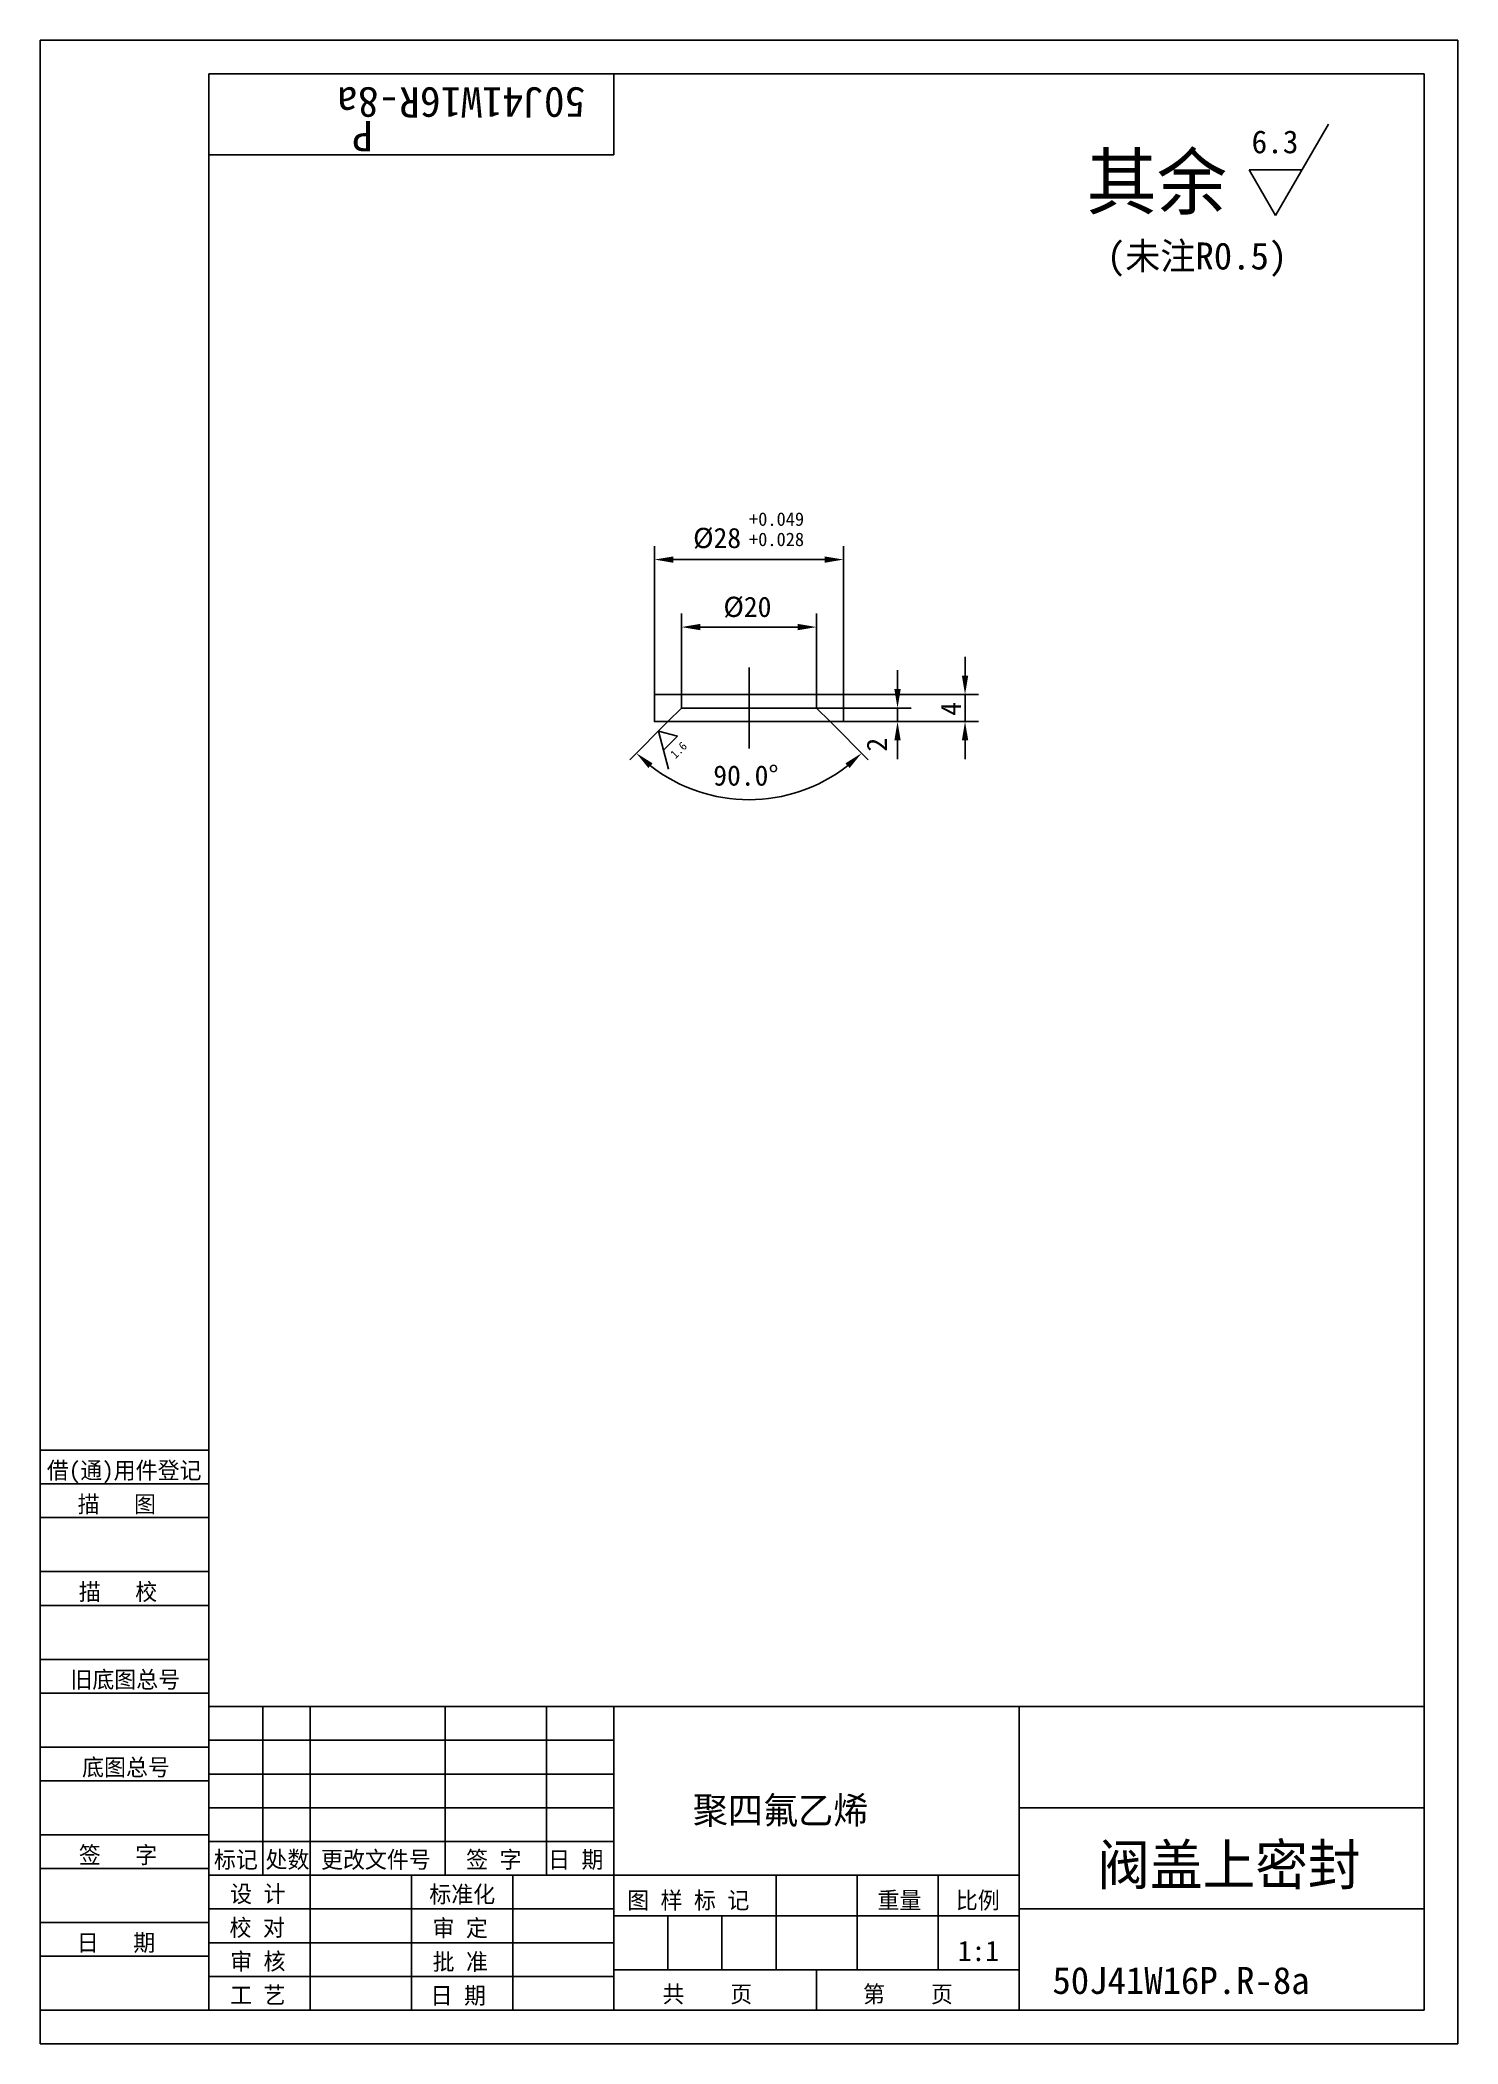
# Model space of a CAD drawing. Header units: metres. Extents: x 0 to 210, y 0 to 297.
import ezdxf

# ---------------------------------------------------------------- set-up
doc = ezdxf.new("R2010")
doc.units = ezdxf.units.M
for name, color, linetype in [('C', 6, 'Continuous'), ('D', 1, 'Continuous'), ('FL', 5, 'Continuous'), ('T', 7, 'Continuous'), ('TL', 4, 'Continuous')]:
    doc.layers.add(name, color=color, linetype=linetype)

# ---------------------------------------------------------------- blocks, each defined once
blk = doc.blocks.new('TUKUN4')
at = {"layer": 'FL'}
for p, q in [((0, 297), (0, 0)), ((210, 297), (0, 297)), ((210, 0), (210, 297)), ((0, 78), (25, 78)), ((0, 70), (25, 70)), ((0, 65), (25, 65)), ((0, 57), (25, 57)), ((0, 52), (25, 52)), ((33, 25), (33, 50)), ((40, 5), (40, 50)), ((60, 25), (60, 50)), ((75, 25), (75, 50)), ((25, 45), (85, 45)), ((0, 44), (25, 44)), ((0, 39), (25, 39)), ((25, 40), (85, 40)), ((25, 35), (85, 35)), ((0, 31), (25, 31)), ((25, 30), (85, 30)), ((0, 26), (25, 26)), ((70, 5), (70, 25)), ((0, 18), (25, 18)), ((25, 20), (85, 20)), ((25, 15), (85, 15)), ((0, 13), (25, 13)), ((25, 10), (85, 10)), ((0, 0), (210, 0))]:
    blk.add_line(p, q, dxfattribs=at)
at = {"layer": 'TL'}
for p, q in [((25, 5), (25, 292)), ((205, 292), (25, 292)), ((85, 292), (85, 280)), ((205, 5), (205, 292)), ((85, 280), (25, 280)), ((0, 88), (25, 88)), ((0, 83), (25, 83)), ((205, 50), (25, 50)), ((85, 5), (85, 50)), ((145, 5), (145, 50)), ((205, 35), (145, 35)), ((145, 25), (25, 25)), ((55, 5), (55, 25)), ((109, 11), (109, 25)), ((121, 11), (121, 25)), ((133, 11), (133, 25)), ((85, 19), (145, 19)), ((93, 11), (93, 19)), ((101, 11), (101, 19)), ((205, 20), (145, 20)), ((145, 11), (85, 11)), ((115, 5), (115, 11)), ((0, 5), (205, 5))]:
    blk.add_line(p, q, dxfattribs=at)
at = {"layer": 'T'}
for s, p in [('借(通)用件登记', (1, 83.76)), ('描   图', (5.56, 78.76)), ('描   校', (5.74, 65.76)), ('旧底图总号', (4.49, 52.76)), ('底图总号', (6.22, 39.76)), ('签   字', (5.74, 26.76)), ('标记', (25.75, 26.07)), ('处数', (33.38, 26.07)), ('更改文件号', (41.61, 26.07)), ('签 字', (63.1, 26.07)), ('日 期', (75.23, 26.07)), ('设 计', (28.14, 20.99)), ('标准化', (57.65, 20.93)), ('图 样 标 记', (86.95, 20.04)), ('重量', (124.03, 20.04)), ('比例', (135.64, 20.04)), ('校 对', (28.05, 15.99)), ('审 定', (58.13, 15.93)), ('日   期', (5.45, 13.76)), ('审 核', (28.14, 10.99)), ('批 准', (58.13, 10.93)), ('共    页', (92.18, 6.13)), ('第    页', (121.9, 6.13)), ('工 艺', (28.14, 5.99)), ('日 期', (57.84, 5.93))]:
    blk.add_text(s, height=2.5, dxfattribs=at).set_placement(p)

msp = doc.modelspace()

# ---------------------------------------------------------------- linework, layer by layer
at = {"layer": 'C'}
msp.add_lwpolyline([(105, 204), (105, 192)], dxfattribs=at)
at = {"layer": 'D'}
for p, q in [((190.81, 284.52), (183, 271)), ((183, 271), (179.1, 277.76)), ((179.1, 277.76), (186.9, 277.76)), ((91, 200), (91, 222)), ((93.8, 220), (116.2, 220)), ((119, 200), (119, 222)), ((95, 200), (95, 212)), ((115, 200), (115, 212)), ((97.8, 210), (112.2, 210)), ((137, 202.8), (137, 205.6)), ((127, 200.8), (127, 203.6)), ((119, 200), (139, 200)), ((137, 200), (137, 196)), ((115, 198), (129, 198)), ((127, 198), (127, 196)), ((93.1, 188.93), (91.59, 194.59)), ((91.59, 194.59), (94.41, 193.83)), ((94.41, 193.83), (92.34, 191.76)), ((119, 196), (129, 196)), ((119, 196), (139, 196)), ((127, 193.2), (127, 190.4)), ((137, 193.2), (137, 190.4))]:
    msp.add_line(p, q, dxfattribs=at)
for points in [[(93, 196), (87.34, 190.34)], [(117, 196), (122.66, 190.34)]]:
    msp.add_lwpolyline(points, dxfattribs=at)
msp.add_arc((105, 208), 23.6, 231.8, 308.2, dxfattribs=at)
for points in [[(93.8, 220.47), (93.8, 219.53), (91, 220)], [(116.2, 220.47), (116.2, 219.53), (119, 220)], [(97.8, 210.47), (97.8, 209.53), (95, 210)], [(112.2, 210.47), (112.2, 209.53), (115, 210)], [(136.53, 202.8), (137.47, 202.8), (137, 200)], [(126.53, 200.8), (127.47, 200.8), (127, 198)], [(126.53, 193.2), (127.47, 193.2), (127, 196)], [(136.53, 193.2), (137.47, 193.2), (137, 196)], [(90.1, 189.11), (90.72, 189.8), (88.31, 191.31)], [(119.28, 189.8), (119.9, 189.11), (121.69, 191.31)]]:
    msp.add_solid(points, dxfattribs=at)
at = {"layer": 'TL'}
for points in [[(93, 196), (91, 196), (91, 200), (95, 200), (95, 198), (93, 196)], [(95, 200), (115, 200)], [(115, 200), (115, 198), (117, 196), (119, 196), (119, 200), (115, 200)], [(95, 198), (115, 198)], [(93, 196), (117, 196)]]:
    msp.add_lwpolyline(points, dxfattribs=at)

# ---------------------------------------------------------------- block references
at = {"layer": 'D'}
msp.add_blockref('TUKUN4', (0, 0), dxfattribs=at)

# ---------------------------------------------------------------- texts
for s, height, rotation, p in [('50J41W16R-8a', 4.5, 180, (80.75, 290)), ('        P   ', 4.5, 180, (73.78, 285)), ('4', 3, 90, (136.38, 196.85)), ('2', 3, 90, (125.43, 191.54)), ('1.6', 1.27, 45, (94.1, 190.4))]:
    msp.add_text(s, height=height, rotation=rotation, dxfattribs=at).set_placement(p)
for s, height, p in [('6.3', 3.4, (179.44, 280.22)), ('其余', 8, (155, 272)), ('(未注R0.5)', 4, (158, 263)), ('+0.049', 2, (105, 225)), ('%%C28', 3, (96.72, 221.71)), ('+0.028', 2, (105, 222)), ('%%C20', 3, (101.21, 211.5)), ('90.0%%d', 3, (99.71, 186.5)), ('聚四氟乙烯', 4, (96.67, 32.62)), ('阀盖上密封', 6, (156.58, 23.56)), ('1:1', 3, (135.92, 12.29)), ('50J41W16P.R-8a', 4, (149.94, 7.41))]:
    msp.add_text(s, height=height, dxfattribs=at).set_placement(p)

doc.saveas('drawing.dxf')
